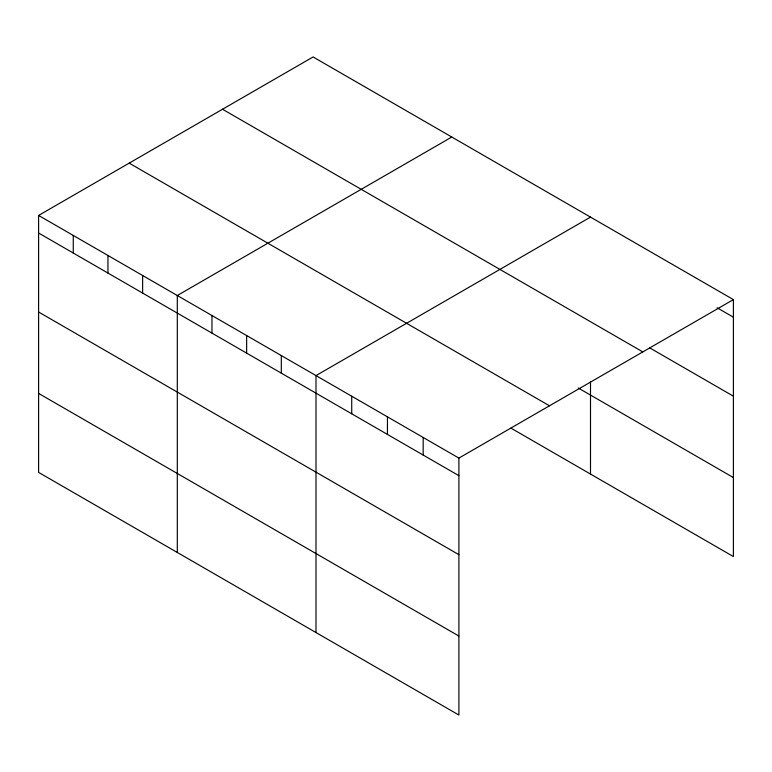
<?xml version="1.0" encoding="UTF-8"?>
<svg xmlns="http://www.w3.org/2000/svg" width="772" height="772" viewBox="0 0 772 772"><rect width="100%" height="100%" fill="white"/><g stroke="black" fill="none" stroke-linecap="round" stroke-linejoin="round"><path stroke-width="1.16" d="M38.6 215.436L458.896 458.095L458.896 715.046L38.6 472.387L38.6 215.436L313.104 56.954L733.4 299.613L733.4 556.564L510.948 428.132M451.803 137.03L177.299 295.512L177.299 552.472M590.503 217.106L315.999 375.588L315.999 632.548M458.896 458.095L733.4 299.613M717.072 307.767L733.4 317.195M649.706 347.863L733.4 396.181M222.519 109.248L642.815 351.907M578.257 388.007L733.4 477.569M129.185 163.133L549.481 405.792M38.6 233.019L458.896 475.677M38.6 312.013L458.896 554.672M38.6 393.402L458.896 636.051M590.503 381.899L590.503 474.056M423.172 437.463L423.172 455.046M387.447 416.841L387.447 434.424M351.723 396.219L351.723 413.802M281.317 355.574L281.317 373.156M246.644 335.55L246.644 353.132M211.972 315.536L211.972 333.118M142.627 275.498L142.627 293.08M107.945 255.474L107.945 273.056M73.272 235.45L73.272 253.042"/></g></svg>
